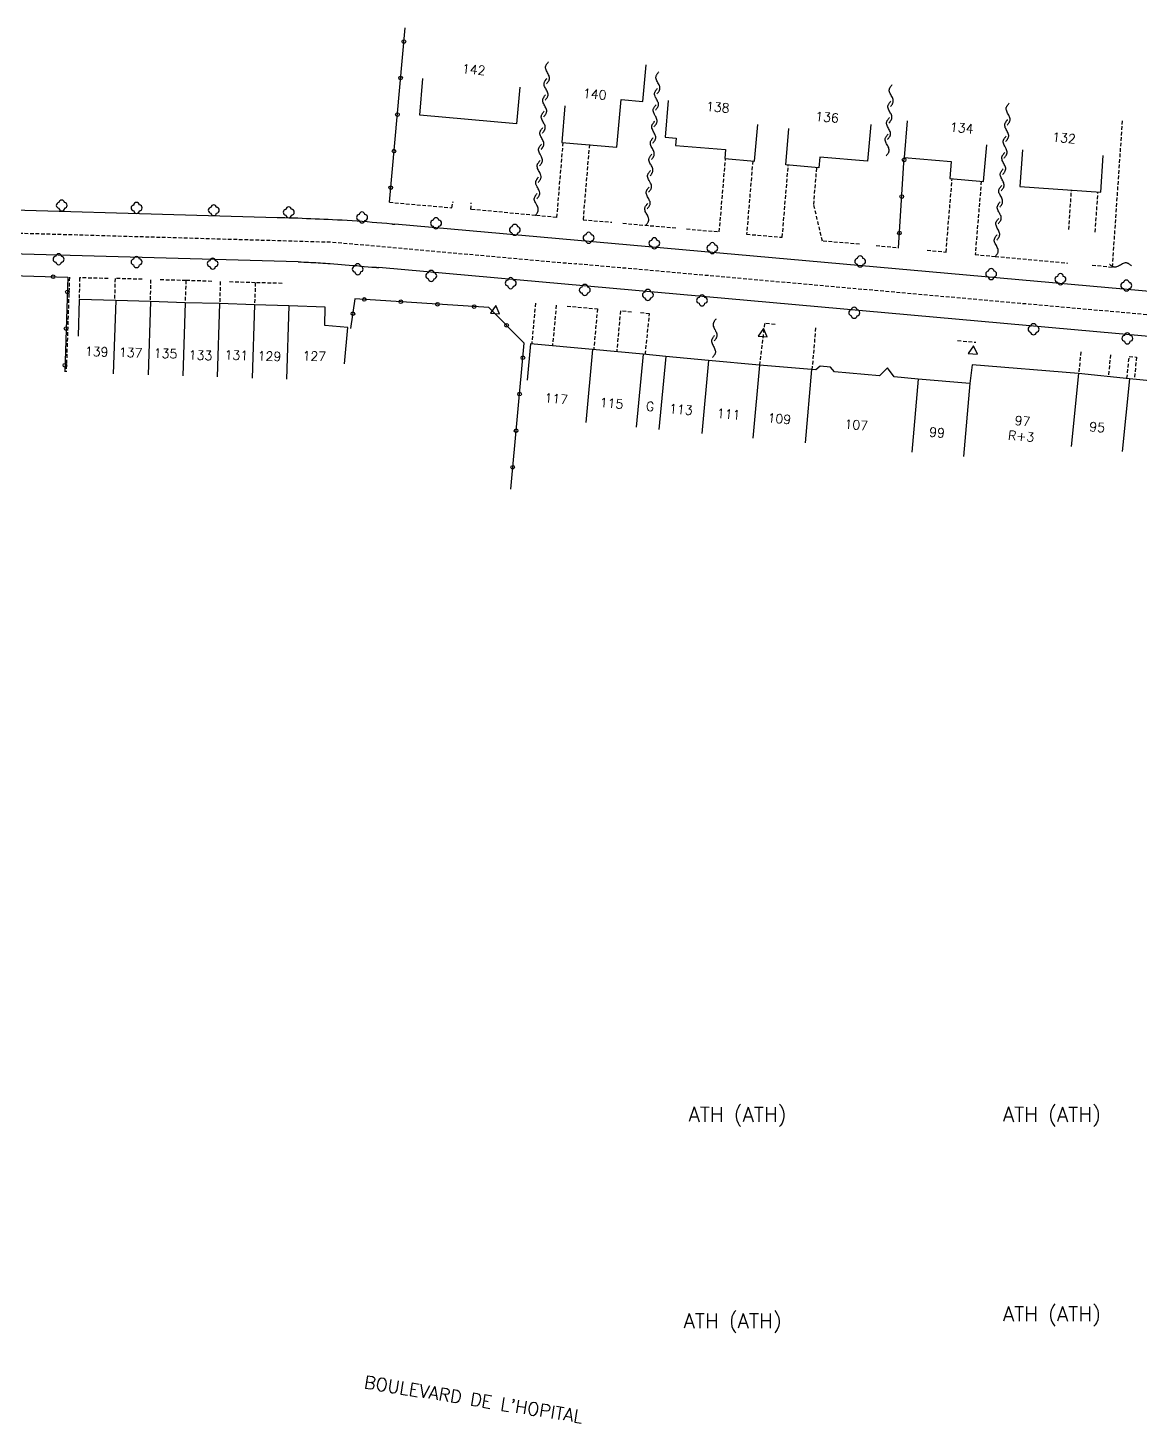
# Model space of a CAD drawing. Header units: millimetres. Extents: x 107999 to 109001, y 146999 to 148001.
# Drawn here: x 108382.6 to 108534.2, y 147221.5 to 147411.7 of the extents above; entities that cross this region are included whole.
import ezdxf
from ezdxf.enums import TextEntityAlignment as Align

# ---------------------------------------------------------------- set-up
doc = ezdxf.new("R2010")
doc.units = ezdxf.units.MM
doc.linetypes.add('DASHED', pattern=[0.75, 0.5, -0.25])
for name, color, linetype in [('W0001', 6, 'DASHED'), ('W0008', 7, 'CONTINUOUS'), ('W0100', 7, 'CONTINUOUS'), ('W0112', 1, 'DASHED'), ('W0300', 7, 'CONTINUOUS'), ('W0310', 3, 'CONTINUOUS'), ('W0322', 7, 'CONTINUOUS'), ('W0473', 7, 'CONTINUOUS'), ('W0980', 7, 'CONTINUOUS'), ('W0989', 7, 'CONTINUOUS'), ('W0991', 7, 'CONTINUOUS'), ('W1102', 7, 'CONTINUOUS')]:
    doc.layers.add(name, color=color, linetype=linetype)
doc.styles.get("Standard").update_dxf_attribs({"font": 'romans.shx', "width": 0.85})

msp = doc.modelspace()

# ---------------------------------------------------------------- linework, layer by layer
at = {"layer": 'W0001'}
for points in [[(108236.44, 147406.72), (108244.12, 147399.03), (108249.93, 147394.34), (108254.37, 147391.34), (108258.81, 147389.13), (108263.51, 147387.59), (108268.03, 147386.92), (108271.1, 147386.92), (108366.37, 147384.17), (108424.12, 147382.52), (108457.26, 147379.55)], [(108999.04, 147346.69), (108659.12, 147361.55), (108457.26, 147379.55)]]:
    msp.add_lwpolyline(points, dxfattribs=at)
at = {"layer": 'W0008'}
for points in [[(108271.19, 147390.08), (108366.46, 147387.33), (108416.56, 147385.89)], [(108416.56, 147385.89), (108416.6, 147385.89), (108416.63, 147385.89), (108416.68, 147385.89), (108416.72, 147385.89), (108416.75, 147385.89), (108416.79, 147385.89), (108416.83, 147385.88), (108416.87, 147385.88), (108416.9, 147385.88), (108416.94, 147385.88), (108416.97, 147385.88), (108417.01, 147385.88), (108417.61, 147385.86), (108418.19, 147385.84), (108418.79, 147385.81), (108419.37, 147385.8), (108419.97, 147385.77), (108420.55, 147385.75), (108421.15, 147385.72), (108421.73, 147385.7), (108422.33, 147385.67), (108422.91, 147385.66), (108423.51, 147385.63), (108424.09, 147385.59), (108424.77, 147385.56), (108425.44, 147385.53), (108426.12, 147385.5), (108426.79, 147385.45), (108427.47, 147385.41), (108428.14, 147385.36), (108428.82, 147385.31), (108429.49, 147385.25), (108430.16, 147385.2), (108430.83, 147385.14), (108431.51, 147385.08), (108432.17, 147385), (108432.21, 147385), (108432.25, 147385), (108432.28, 147384.98), (108432.32, 147384.98), (108432.36, 147384.98), (108432.4, 147384.98), (108432.43, 147384.97), (108432.47, 147384.97), (108432.51, 147384.97), (108432.54, 147384.97), (108432.58, 147384.95), (108432.62, 147384.95)], [(108632.83, 147367.09), (108457.54, 147382.72), (108432.62, 147384.95)], [(108419.4, 147379.81), (108365.39, 147381.34), (108357.46, 147373.59), (108356.67, 147343.44)], [(108419.4, 147379.81), (108419.44, 147379.81), (108419.47, 147379.81), (108419.51, 147379.81), (108419.55, 147379.81), (108419.58, 147379.81), (108419.62, 147379.81), (108419.66, 147379.8), (108419.7, 147379.8), (108419.74, 147379.8), (108419.77, 147379.8), (108419.81, 147379.8), (108419.85, 147379.8), (108420.18, 147379.78), (108420.51, 147379.77), (108420.83, 147379.77), (108421.16, 147379.75), (108421.5, 147379.73), (108421.83, 147379.72), (108422.15, 147379.7), (108422.47, 147379.67), (108422.8, 147379.66), (108423.13, 147379.64), (108423.46, 147379.61), (108423.79, 147379.59), (108424.3, 147379.56), (108424.82, 147379.52), (108425.33, 147379.47), (108425.85, 147379.42), (108426.37, 147379.38), (108426.89, 147379.34), (108427.4, 147379.3), (108427.92, 147379.25), (108428.44, 147379.2), (108428.95, 147379.16), (108429.47, 147379.11), (108429.98, 147379.08), (108430.02, 147379.08), (108430.05, 147379.08), (108430.09, 147379.06), (108430.13, 147379.06), (108430.17, 147379.06), (108430.2, 147379.06), (108430.24, 147379.06), (108430.28, 147379.06), (108430.32, 147379.05), (108430.35, 147379.05), (108430.39, 147379.05), (108430.43, 147379.05)], [(108632.29, 147360.97), (108430.43, 147379.05)]]:
    msp.add_lwpolyline(points, dxfattribs=at)
at = {"layer": 'W0100'}
for points in [[(108455.77, 147401.09), (108455.35, 147396.11), (108462.89, 147395.47), (108463.31, 147400.45), (108463.44, 147401.95), (108466.43, 147401.7), (108466.85, 147406.69)], [(108449.65, 147403.64), (108449.2, 147398.66), (108435.99, 147399.84), (108436.44, 147404.83)], [(108469.87, 147401.81), (108469.44, 147396.83), (108470.94, 147396.7), (108470.86, 147395.7), (108477.68, 147395.13), (108477.57, 147393.91), (108481.65, 147393.56), (108482.07, 147398.55)], [(108497.48, 147398.53), (108497.06, 147393.55), (108490.54, 147394.09), (108490.42, 147392.64), (108485.9, 147393.03), (108486.31, 147398)], [(108502.47, 147399.03), (108502.06, 147394.06), (108508.46, 147393.52), (108508.26, 147391.17), (108512.87, 147390.78), (108513.29, 147395.77)], [(108518.16, 147395.09), (108517.81, 147390.11), (108528.85, 147389.34), (108529.19, 147394.33)], [(108425.75, 147365.91), (108426.19, 147370.88), (108423.05, 147371.16), (108423.12, 147373.66), (108418.16, 147373.83), (108413.47, 147373.97), (108408.72, 147374.13), (108404.01, 147374.25), (108399.29, 147374.41), (108394.55, 147374.53), (108389.56, 147374.67), (108389.43, 147369.67)], [(108511.33, 147365.8), (108510.99, 147363.22), (108503.97, 147363.83), (108500.69, 147364.13), (108499.79, 147365.38), (108498.7, 147364.28), (108492.55, 147364.83), (108492.02, 147365.47), (108490.61, 147365.58), (108490.02, 147365.08), (108489.41, 147365.13), (108482.31, 147365.75), (108475.38, 147366.36), (108469.57, 147366.91), (108466.47, 147367.23), (108459.57, 147367.86), (108451.09, 147368.66), (108450.63, 147363.67)], [(108546.71, 147362.41), (108539.75, 147363.19), (108532.75, 147363.89), (108525.79, 147364.59), (108511.33, 147365.8)]]:
    msp.add_lwpolyline(points, dxfattribs=at)
at = {"layer": 'W0112'}
for points in [[(108527.66, 147379.38), (108530.44, 147379.11), (108531.81, 147399.06)], [(108455.51, 147396.09), (108454.65, 147385.86), (108451.76, 147386.16), (108442.96, 147386.97), (108443.01, 147387.88)], [(108459.12, 147395.8), (108458.26, 147385.56), (108462.19, 147385.22)], [(108472.37, 147384.31), (108476.84, 147383.92), (108477.69, 147393.89)], [(108481.4, 147393.58), (108480.56, 147383.59), (108485.42, 147383.17), (108486.24, 147393)], [(108495.96, 147382.22), (108490.9, 147382.66), (108489.71, 147387.63), (108490.13, 147392.67)], [(108505.17, 147381.41), (108507.75, 147381.16), (108508.58, 147391.14)], [(108512.55, 147390.81), (108511.72, 147380.8), (108514.47, 147380.55), (108524.3, 147379.66)], [(108524.49, 147384.23), (108524.86, 147389.63)], [(108528.09, 147383.88), (108528.47, 147389.38)], [(108431.87, 147387.95), (108440.37, 147387.19), (108440.54, 147388.06)], [(108463.69, 147385.08), (108470.89, 147384.45)], [(108498.21, 147382.03), (108501.27, 147381.75)], [(108388.23, 147377.72), (108387.8, 147364.81)], [(108393.53, 147377.55), (108389.62, 147377.64), (108389.56, 147374.67)], [(108398.17, 147377.44), (108394.46, 147377.55), (108394.38, 147374.55)], [(108399.31, 147377.39), (108399.23, 147374.41)], [(108407.65, 147377.16), (108404.12, 147377.28), (108404.12, 147377.28), (108400.48, 147377.36)], [(108404.12, 147377.28), (108404.01, 147374.25)], [(108408.8, 147377.13), (108408.72, 147374.13)], [(108417.22, 147376.88), (108413.58, 147376.98), (108413.58, 147376.98), (108409.99, 147377.08)], [(108413.58, 147376.98), (108413.48, 147373.97)], [(108451.77, 147374.17), (108451.26, 147368.64)], [(108454.61, 147373.91), (108454.09, 147368.38)], [(108456.08, 147373.8), (108460.22, 147373.41), (108459.71, 147367.84)], [(108464.88, 147372.97), (108463.36, 147373.13), (108462.85, 147367.56)], [(108466.75, 147367.2), (108467.33, 147372.73), (108465.88, 147372.89)], [(108484.44, 147371.28), (108483.02, 147371.42), (108482.31, 147365.75)], [(108489.97, 147370.81), (108489.47, 147365.11)], [(108509.33, 147369.09), (108511.83, 147368.86)], [(108526.12, 147367.56), (108525.83, 147364.59)], [(108530.17, 147367.16), (108529.88, 147364.19)], [(108532.42, 147363.94), (108532.72, 147366.91), (108533.72, 147366.83), (108533.41, 147363.83)]]:
    msp.add_lwpolyline(points, dxfattribs=at)
at = {"layer": 'W0300'}
for centre, radius, start, end in [((108386.84, 147387.52), 0.393, 96.8428, 263.1572), ((108387.19, 147387.16), 0.4, 184.4846, 355.5154), ((108387.19, 147387.86), 0.393, 6.8428, 173.1572), ((108387.54, 147387.52), 0.393, 275.7106, 84.2894), ((108397.04, 147387.17), 0.393, 95.7106, 264.2894), ((108397.39, 147387.52), 0.401, 6.7098, 173.2902), ((108397.39, 147386.81), 0.393, 186.8428, 353.1572), ((108397.74, 147387.17), 0.409, 276.5819, 83.4181), ((108407.56, 147386.86), 0.393, 96.8428, 263.1572), ((108407.91, 147387.2), 0.393, 6.8428, 173.1572), ((108408.27, 147386.86), 0.393, 275.7106, 84.2894), ((108417.78, 147386.58), 0.393, 95.7106, 264.2894), ((108418.13, 147386.92), 0.401, 6.7098, 173.2902), ((108418.48, 147386.58), 0.409, 276.5819, 83.4181), ((108428.12, 147386.22), 0.401, 6.7098, 173.2902), ((108407.91, 147386.52), 0.401, 186.7098, 353.2902), ((108418.13, 147386.22), 0.393, 186.8428, 353.1572), ((108427.77, 147385.88), 0.393, 95.7106, 264.2894), ((108428.12, 147385.52), 0.393, 186.8428, 353.1572), ((108428.48, 147385.88), 0.409, 276.5819, 83.4181), ((108437.86, 147385.09), 0.393, 96.8428, 263.1572), ((108438.21, 147385.44), 0.401, 6.7098, 173.2902), ((108438.21, 147384.73), 0.401, 186.7098, 353.2902), ((108438.56, 147385.09), 0.409, 276.5819, 83.4181), ((108448.96, 147384.53), 0.393, 6.8428, 173.1572), ((108448.61, 147384.19), 0.393, 96.8428, 263.1572), ((108448.96, 147383.84), 0.401, 186.7098, 353.2902), ((108449.31, 147384.19), 0.393, 275.7106, 84.2894), ((108458.68, 147383.09), 0.408, 95.4923, 264.5077), ((108459.03, 147383.45), 0.401, 6.7098, 173.2902), ((108459.38, 147383.09), 0.393, 276.8428, 83.1572), ((108467.98, 147382.7), 0.401, 6.7098, 173.2902), ((108386.77, 147380.53), 0.401, 6.7098, 173.2902), ((108459.03, 147382.75), 0.393, 186.8428, 353.1572), ((108467.63, 147382.36), 0.393, 96.8428, 263.1572), ((108467.98, 147382), 0.4, 184.4846, 355.5154), ((108468.34, 147382.36), 0.393, 276.8428, 83.1572), ((108475.54, 147381.69), 0.393, 96.8428, 263.1572), ((108475.89, 147381.34), 0.401, 186.7098, 353.2902), ((108475.89, 147382.05), 0.392, 4.5739, 175.4261), ((108476.24, 147381.69), 0.393, 275.7106, 84.2894), ((108386.42, 147380.17), 0.409, 96.5819, 263.4181), ((108386.77, 147379.83), 0.401, 186.7098, 353.2902), ((108387.12, 147380.17), 0.393, 276.8428, 83.1572), ((108397.03, 147379.8), 0.393, 96.8428, 263.1572), ((108397.38, 147379.44), 0.401, 186.7098, 353.2902), ((108397.38, 147380.14), 0.393, 6.8428, 173.1572), ((108397.73, 147379.8), 0.408, 275.4923, 84.5077), ((108407.42, 147379.58), 0.393, 96.8428, 263.1572), ((108407.77, 147379.92), 0.401, 6.7098, 173.2902), ((108407.77, 147379.22), 0.4, 184.4846, 355.5154), ((108408.12, 147379.58), 0.393, 276.8428, 83.1572), ((108427.19, 147378.83), 0.393, 95.7106, 264.2894), ((108427.54, 147379.17), 0.401, 6.7098, 173.2902), ((108427.89, 147378.83), 0.393, 276.8428, 83.1572), ((108495.69, 147379.88), 0.393, 96.8428, 263.1572), ((108496.03, 147380.23), 0.4, 4.4846, 175.5154), ((108496.04, 147379.53), 0.401, 186.7098, 353.2902), ((108496.39, 147379.88), 0.393, 275.7106, 84.2894), ((108427.55, 147378.47), 0.4, 184.4846, 355.5154), ((108437.2, 147377.92), 0.393, 96.8428, 263.1572), ((108437.55, 147378.27), 0.393, 6.8428, 173.1572), ((108437.55, 147377.56), 0.401, 186.7098, 353.2902), ((108437.91, 147377.92), 0.408, 275.4923, 84.5077), ((108448.04, 147376.92), 0.393, 96.8428, 263.1572), ((108448.39, 147377.27), 0.401, 6.7098, 173.2902), ((108448.74, 147376.92), 0.409, 276.5819, 83.4181), ((108513.55, 147378.16), 0.393, 96.8428, 263.1572), ((108513.9, 147377.81), 0.401, 186.7098, 353.2902), ((108513.9, 147378.5), 0.393, 6.8428, 173.1572), ((108514.25, 147378.16), 0.393, 275.7106, 84.2894), ((108522.99, 147377.45), 0.393, 96.8428, 263.1572), ((108523.34, 147377.81), 0.4, 4.4846, 175.5154), ((108523.34, 147377.11), 0.401, 186.7098, 353.2902), ((108523.7, 147377.45), 0.393, 275.7106, 83.1572), ((108532.34, 147376.95), 0.393, 6.8428, 173.1572), ((108448.39, 147376.56), 0.401, 186.7098, 353.2902), ((108458.16, 147375.98), 0.408, 95.4923, 264.5077), ((108458.51, 147376.34), 0.401, 6.7098, 173.2902), ((108458.51, 147375.64), 0.393, 186.8428, 353.1572), ((108458.86, 147375.98), 0.393, 276.8428, 83.1572), ((108466.74, 147375.31), 0.393, 96.8428, 263.1572), ((108467.09, 147375.66), 0.401, 6.7098, 173.2902), ((108467.45, 147375.31), 0.408, 275.4923, 84.5077), ((108474.48, 147374.91), 0.401, 6.7098, 173.2902), ((108531.98, 147376.59), 0.409, 96.5819, 263.4181), ((108532.34, 147376.25), 0.401, 186.7098, 353.2902), ((108532.69, 147376.59), 0.393, 275.7106, 84.2894), ((108467.09, 147374.95), 0.401, 186.7098, 353.2902), ((108474.12, 147374.56), 0.393, 95.7106, 264.2894), ((108474.48, 147374.2), 0.392, 184.5739, 355.4261), ((108474.83, 147374.56), 0.393, 276.8428, 83.1572), ((108494.88, 147372.88), 0.393, 95.7106, 263.1572), ((108495.23, 147373.22), 0.401, 6.7098, 173.2902), ((108495.59, 147372.88), 0.409, 276.5819, 83.4181), ((108495.23, 147372.52), 0.401, 186.7098, 353.2902), ((108519.68, 147370.98), 0.401, 6.7098, 173.2902), ((108519.33, 147370.64), 0.393, 96.8428, 263.1572), ((108519.68, 147370.28), 0.401, 186.7098, 353.2902), ((108520.03, 147370.64), 0.409, 276.5819, 83.4181), ((108532.11, 147369.39), 0.393, 95.7106, 264.2894), ((108532.46, 147369.73), 0.401, 6.7098, 173.2902), ((108532.81, 147369.39), 0.409, 276.5819, 83.4181), ((108532.46, 147369.03), 0.393, 186.8428, 353.1572)]:
    msp.add_arc(centre, radius, start, end, dxfattribs=at)
at = {"layer": 'W0310'}
for points in [[(108453.29, 147404.09), (108453.33, 147404.16), (108453.38, 147404.22), (108453.43, 147404.27), (108453.47, 147404.33), (108453.51, 147404.39), (108453.54, 147404.45), (108453.58, 147404.5), (108453.62, 147404.56), (108453.64, 147404.62), (108453.66, 147404.69), (108453.68, 147404.75), (108453.69, 147404.81), (108453.69, 147404.94), (108453.66, 147405.08), (108453.62, 147405.2), (108453.56, 147405.33), (108453.49, 147405.47), (108453.42, 147405.59), (108453.35, 147405.73), (108453.28, 147405.86), (108453.22, 147405.98), (108453.18, 147406.12), (108453.15, 147406.25), (108453.15, 147406.38), (108453.15, 147406.44), (108453.17, 147406.5), (108453.19, 147406.56), (108453.22, 147406.62), (108453.25, 147406.69), (108453.29, 147406.73), (108453.32, 147406.8), (108453.37, 147406.86), (108453.4, 147406.92), (108453.45, 147406.97), (108453.5, 147407.03), (108453.54, 147407.09)], [(108468.35, 147402.73), (108468.4, 147402.8), (108468.44, 147402.86), (108468.49, 147402.91), (108468.53, 147402.97), (108468.58, 147403.03), (108468.62, 147403.09), (108468.65, 147403.14), (108468.68, 147403.2), (108468.7, 147403.27), (108468.72, 147403.33), (108468.74, 147403.39), (108468.75, 147403.45), (108468.75, 147403.58), (108468.72, 147403.72), (108468.68, 147403.84), (108468.62, 147403.97), (108468.55, 147404.11), (108468.47, 147404.23), (108468.4, 147404.38), (108468.34, 147404.52), (108468.27, 147404.62), (108468.23, 147404.77), (108468.2, 147404.89), (108468.2, 147405.02), (108468.21, 147405.08), (108468.22, 147405.14), (108468.25, 147405.2), (108468.27, 147405.27), (108468.3, 147405.33), (108468.33, 147405.38), (108468.37, 147405.44), (108468.42, 147405.5), (108468.46, 147405.56), (108468.51, 147405.61), (108468.55, 147405.67), (108468.6, 147405.73)], [(108453.1, 147401.86), (108453.15, 147401.92), (108453.19, 147401.98), (108453.24, 147402.03), (108453.28, 147402.09), (108453.33, 147402.16), (108453.37, 147402.22), (108453.4, 147402.27), (108453.43, 147402.33), (108453.45, 147402.39), (108453.47, 147402.45), (108453.49, 147402.52), (108453.5, 147402.58), (108453.5, 147402.7), (108453.47, 147402.84), (108453.43, 147402.97), (108453.37, 147403.09), (108453.3, 147403.22), (108453.23, 147403.36), (108453.15, 147403.48), (108453.08, 147403.61), (108453.02, 147403.75), (108452.98, 147403.88), (108452.95, 147404), (108452.95, 147404.12), (108452.96, 147404.19), (108452.97, 147404.25), (108453, 147404.31), (108453.02, 147404.38), (108453.05, 147404.44), (108453.08, 147404.48), (108453.12, 147404.55), (108453.17, 147404.61), (108453.21, 147404.67), (108453.26, 147404.72), (108453.3, 147404.78), (108453.35, 147404.84)], [(108500.16, 147400.98), (108500.21, 147401.05), (108500.26, 147401.11), (108500.3, 147401.16), (108500.34, 147401.22), (108500.39, 147401.28), (108500.43, 147401.34), (108500.46, 147401.39), (108500.49, 147401.45), (108500.51, 147401.52), (108500.54, 147401.58), (108500.55, 147401.64), (108500.56, 147401.7), (108500.56, 147401.83), (108500.54, 147401.97), (108500.49, 147402.09), (108500.44, 147402.22), (108500.37, 147402.36), (108500.29, 147402.48), (108500.22, 147402.63), (108500.15, 147402.77), (108500.08, 147402.88), (108500.04, 147403.02), (108500.01, 147403.14), (108500.01, 147403.27), (108500.02, 147403.33), (108500.04, 147403.39), (108500.06, 147403.45), (108500.08, 147403.52), (108500.12, 147403.58), (108500.15, 147403.62), (108500.19, 147403.69), (108500.23, 147403.75), (108500.27, 147403.81), (108500.32, 147403.86), (108500.37, 147403.92), (108500.41, 147403.98)], [(108452.9, 147399.61), (108452.95, 147399.67), (108453, 147399.72), (108453.04, 147399.78), (108453.08, 147399.84), (108453.13, 147399.91), (108453.17, 147399.97), (108453.21, 147400.02), (108453.24, 147400.08), (108453.26, 147400.14), (108453.29, 147400.2), (108453.3, 147400.27), (108453.31, 147400.33), (108453.31, 147400.45), (108453.28, 147400.58), (108453.24, 147400.72), (108453.18, 147400.84), (108453.11, 147400.97), (108453.04, 147401.11), (108452.97, 147401.23), (108452.9, 147401.38), (108452.83, 147401.5), (108452.79, 147401.64), (108452.76, 147401.77), (108452.76, 147401.89), (108452.77, 147401.95), (108452.79, 147402.02), (108452.81, 147402.08), (108452.83, 147402.14), (108452.87, 147402.2), (108452.9, 147402.25), (108452.94, 147402.31), (108452.98, 147402.38), (108453.02, 147402.44), (108453.07, 147402.48), (108453.12, 147402.55), (108453.16, 147402.61)], [(108468.15, 147400.5), (108468.2, 147400.56), (108468.25, 147400.63), (108468.29, 147400.67), (108468.33, 147400.73), (108468.38, 147400.8), (108468.42, 147400.86), (108468.45, 147400.91), (108468.48, 147400.97), (108468.51, 147401.03), (108468.53, 147401.09), (108468.54, 147401.16), (108468.55, 147401.22), (108468.55, 147401.34), (108468.53, 147401.48), (108468.48, 147401.61), (108468.43, 147401.73), (108468.36, 147401.86), (108468.29, 147402), (108468.22, 147402.13), (108468.15, 147402.25), (108468.08, 147402.39), (108468.04, 147402.52), (108468.01, 147402.64), (108468.01, 147402.77), (108468.02, 147402.83), (108468.04, 147402.89), (108468.06, 147402.95), (108468.08, 147403.02), (108468.12, 147403.08), (108468.15, 147403.13), (108468.19, 147403.19), (108468.23, 147403.25), (108468.27, 147403.31), (108468.32, 147403.36), (108468.37, 147403.42), (108468.41, 147403.48)], [(108452.72, 147397.38), (108452.76, 147397.44), (108452.81, 147397.5), (108452.86, 147397.55), (108452.9, 147397.61), (108452.94, 147397.67), (108452.98, 147397.73), (108453.01, 147397.78), (108453.04, 147397.84), (108453.07, 147397.91), (108453.09, 147397.97), (108453.11, 147398.03), (108453.12, 147398.09), (108453.12, 147398.22), (108453.09, 147398.36), (108453.04, 147398.48), (108452.98, 147398.61), (108452.92, 147398.73), (108452.84, 147398.88), (108452.77, 147399), (108452.7, 147399.13), (108452.64, 147399.27), (108452.6, 147399.39), (108452.57, 147399.52), (108452.57, 147399.64), (108452.58, 147399.7), (108452.59, 147399.77), (108452.62, 147399.83), (108452.64, 147399.89), (108452.67, 147399.95), (108452.71, 147400), (108452.75, 147400.06), (108452.79, 147400.13), (108452.83, 147400.19), (108452.88, 147400.23), (108452.93, 147400.3), (108452.97, 147400.36)], [(108467.97, 147398.25), (108468.01, 147398.31), (108468.06, 147398.38), (108468.11, 147398.42), (108468.15, 147398.48), (108468.19, 147398.55), (108468.23, 147398.61), (108468.26, 147398.66), (108468.29, 147398.72), (108468.32, 147398.78), (108468.34, 147398.84), (108468.36, 147398.91), (108468.37, 147398.97), (108468.37, 147399.09), (108468.34, 147399.23), (108468.29, 147399.36), (108468.24, 147399.48), (108468.17, 147399.63), (108468.09, 147399.75), (108468.02, 147399.89), (108467.96, 147400.03), (108467.89, 147400.14), (108467.85, 147400.28), (108467.82, 147400.41), (108467.82, 147400.53), (108467.83, 147400.59), (108467.84, 147400.66), (108467.87, 147400.72), (108467.89, 147400.78), (108467.92, 147400.84), (108467.95, 147400.89), (108467.99, 147400.95), (108468.04, 147401.02), (108468.08, 147401.08), (108468.12, 147401.13), (108468.17, 147401.19), (108468.22, 147401.25)], [(108499.97, 147398.75), (108500.02, 147398.81), (108500.07, 147398.88), (108500.12, 147398.92), (108500.15, 147398.98), (108500.2, 147399.05), (108500.24, 147399.11), (108500.27, 147399.16), (108500.3, 147399.22), (108500.33, 147399.28), (108500.35, 147399.34), (108500.37, 147399.41), (108500.37, 147399.47), (108500.37, 147399.59), (108500.35, 147399.73), (108500.3, 147399.86), (108500.25, 147399.98), (108500.18, 147400.11), (108500.11, 147400.25), (108500.03, 147400.38), (108499.96, 147400.5), (108499.9, 147400.64), (108499.86, 147400.77), (108499.83, 147400.89), (108499.83, 147401.02), (108499.83, 147401.08), (108499.85, 147401.14), (108499.87, 147401.2), (108499.9, 147401.27), (108499.93, 147401.33), (108499.96, 147401.38), (108500, 147401.44), (108500.04, 147401.5), (108500.08, 147401.56), (108500.13, 147401.61), (108500.18, 147401.67), (108500.22, 147401.73)], [(108516.09, 147398.47), (108516.14, 147398.52), (108516.19, 147398.59), (108516.23, 147398.64), (108516.27, 147398.7), (108516.32, 147398.77), (108516.36, 147398.83), (108516.39, 147398.88), (108516.42, 147398.94), (108516.44, 147399), (108516.47, 147399.06), (108516.48, 147399.13), (108516.49, 147399.19), (108516.49, 147399.31), (108516.47, 147399.45), (108516.42, 147399.58), (108516.37, 147399.7), (108516.29, 147399.83), (108516.22, 147399.97), (108516.15, 147400.09), (108516.08, 147400.22), (108516.02, 147400.36), (108515.98, 147400.48), (108515.95, 147400.61), (108515.95, 147400.73), (108515.96, 147400.8), (108515.97, 147400.86), (108516, 147400.92), (108516.02, 147400.98), (108516.05, 147401.05), (108516.09, 147401.09), (108516.13, 147401.16), (108516.17, 147401.22), (108516.22, 147401.28), (108516.26, 147401.33), (108516.31, 147401.39), (108516.36, 147401.45)], [(108452.53, 147395.13), (108452.58, 147395.19), (108452.62, 147395.25), (108452.67, 147395.3), (108452.71, 147395.36), (108452.76, 147395.42), (108452.79, 147395.48), (108452.83, 147395.53), (108452.86, 147395.59), (108452.88, 147395.66), (108452.9, 147395.72), (108452.92, 147395.78), (108452.93, 147395.84), (108452.93, 147395.97), (108452.9, 147396.11), (108452.86, 147396.23), (108452.8, 147396.36), (108452.73, 147396.5), (108452.65, 147396.63), (108452.58, 147396.77), (108452.52, 147396.91), (108452.45, 147397.02), (108452.41, 147397.16), (108452.38, 147397.28), (108452.38, 147397.41), (108452.39, 147397.47), (108452.4, 147397.53), (108452.43, 147397.59), (108452.45, 147397.66), (108452.48, 147397.72), (108452.51, 147397.77), (108452.55, 147397.83), (108452.6, 147397.89), (108452.64, 147397.95), (108452.69, 147398), (108452.73, 147398.06), (108452.78, 147398.13)], [(108467.77, 147396.02), (108467.82, 147396.08), (108467.87, 147396.13), (108467.91, 147396.19), (108467.95, 147396.25), (108468, 147396.31), (108468.04, 147396.38), (108468.08, 147396.42), (108468.11, 147396.48), (108468.13, 147396.55), (108468.15, 147396.61), (108468.17, 147396.67), (108468.18, 147396.73), (108468.18, 147396.86), (108468.15, 147396.98), (108468.11, 147397.11), (108468.04, 147397.25), (108467.97, 147397.38), (108467.9, 147397.5), (108467.83, 147397.64), (108467.76, 147397.77), (108467.71, 147397.91), (108467.66, 147398.03), (108467.63, 147398.16), (108467.63, 147398.28), (108467.64, 147398.34), (108467.65, 147398.41), (108467.68, 147398.47), (108467.7, 147398.53), (108467.73, 147398.59), (108467.76, 147398.64), (108467.8, 147398.7), (108467.85, 147398.77), (108467.89, 147398.83), (108467.94, 147398.88), (108467.98, 147398.94), (108468.03, 147399)], [(108499.79, 147396.5), (108499.83, 147396.56), (108499.88, 147396.63), (108499.93, 147396.67), (108499.97, 147396.73), (108500.01, 147396.8), (108500.05, 147396.86), (108500.08, 147396.91), (108500.12, 147396.97), (108500.14, 147397.03), (108500.16, 147397.09), (108500.18, 147397.16), (108500.19, 147397.22), (108500.19, 147397.34), (108500.16, 147397.48), (108500.12, 147397.61), (108500.06, 147397.73), (108499.99, 147397.88), (108499.92, 147398), (108499.84, 147398.14), (108499.78, 147398.28), (108499.71, 147398.39), (108499.67, 147398.53), (108499.64, 147398.66), (108499.64, 147398.78), (108499.65, 147398.84), (108499.66, 147398.91), (108499.69, 147398.97), (108499.71, 147399.03), (108499.74, 147399.09), (108499.77, 147399.14), (108499.81, 147399.2), (108499.86, 147399.27), (108499.9, 147399.33), (108499.94, 147399.38), (108499.99, 147399.44), (108500.04, 147399.5)], [(108515.89, 147396.23), (108515.94, 147396.3), (108515.97, 147396.34), (108516.02, 147396.41), (108516.07, 147396.47), (108516.11, 147396.52), (108516.15, 147396.58), (108516.19, 147396.64), (108516.22, 147396.7), (108516.24, 147396.75), (108516.26, 147396.81), (108516.28, 147396.88), (108516.29, 147396.94), (108516.29, 147397.06), (108516.26, 147397.2), (108516.22, 147397.33), (108516.16, 147397.45), (108516.1, 147397.59), (108516.03, 147397.72), (108515.96, 147397.86), (108515.89, 147397.98), (108515.83, 147398.11), (108515.79, 147398.25), (108515.76, 147398.38), (108515.76, 147398.5), (108515.76, 147398.56), (108515.78, 147398.63), (108515.8, 147398.69), (108515.83, 147398.75), (108515.86, 147398.81), (108515.9, 147398.86), (108515.93, 147398.92), (108515.97, 147398.98), (108516.01, 147399.05), (108516.06, 147399.09), (108516.11, 147399.16), (108516.15, 147399.22)], [(108467.58, 147393.77), (108467.63, 147393.83), (108467.68, 147393.89), (108467.72, 147393.95), (108467.77, 147394.02), (108467.81, 147394.06), (108467.85, 147394.13), (108467.88, 147394.19), (108467.91, 147394.25), (108467.94, 147394.31), (108467.96, 147394.38), (108467.97, 147394.44), (108467.98, 147394.5), (108467.97, 147394.63), (108467.95, 147394.75), (108467.9, 147394.88), (108467.85, 147395.02), (108467.78, 147395.14), (108467.71, 147395.28), (108467.63, 147395.41), (108467.57, 147395.53), (108467.51, 147395.67), (108467.47, 147395.8), (108467.44, 147395.92), (108467.44, 147396.05), (108467.44, 147396.11), (108467.46, 147396.17), (108467.48, 147396.23), (108467.51, 147396.3), (108467.54, 147396.36), (108467.58, 147396.41), (108467.62, 147396.47), (108467.65, 147396.53), (108467.7, 147396.59), (108467.75, 147396.64), (108467.79, 147396.7), (108467.84, 147396.77)], [(108499.6, 147394.27), (108499.65, 147394.33), (108499.69, 147394.39), (108499.74, 147394.44), (108499.78, 147394.5), (108499.83, 147394.56), (108499.87, 147394.63), (108499.9, 147394.67), (108499.93, 147394.73), (108499.95, 147394.8), (108499.97, 147394.86), (108499.99, 147394.92), (108500, 147394.98), (108500, 147395.11), (108499.97, 147395.25), (108499.93, 147395.38), (108499.87, 147395.5), (108499.8, 147395.63), (108499.73, 147395.77), (108499.65, 147395.89), (108499.58, 147396.02), (108499.52, 147396.16), (108499.48, 147396.28), (108499.45, 147396.41), (108499.45, 147396.53), (108499.46, 147396.59), (108499.47, 147396.66), (108499.5, 147396.72), (108499.52, 147396.78), (108499.55, 147396.84), (108499.58, 147396.89), (108499.62, 147396.95), (108499.67, 147397.02), (108499.71, 147397.08), (108499.76, 147397.13), (108499.8, 147397.19), (108499.85, 147397.25)], [(108515.69, 147393.98), (108515.73, 147394.03), (108515.78, 147394.11), (108515.83, 147394.16), (108515.87, 147394.22), (108515.91, 147394.28), (108515.95, 147394.34), (108515.98, 147394.39), (108516.01, 147394.45), (108516.04, 147394.52), (108516.06, 147394.58), (108516.08, 147394.64), (108516.08, 147394.7), (108516.08, 147394.83), (108516.06, 147394.95), (108516.01, 147395.09), (108515.96, 147395.22), (108515.9, 147395.34), (108515.83, 147395.48), (108515.75, 147395.61), (108515.69, 147395.75), (108515.62, 147395.88), (108515.58, 147396), (108515.55, 147396.13), (108515.55, 147396.25), (108515.56, 147396.31), (108515.58, 147396.38), (108515.6, 147396.44), (108515.62, 147396.5), (108515.65, 147396.56), (108515.69, 147396.61), (108515.72, 147396.67), (108515.77, 147396.73), (108515.81, 147396.8), (108515.86, 147396.84), (108515.9, 147396.91), (108515.95, 147396.97)], [(108452.33, 147392.89), (108452.38, 147392.95), (108452.43, 147393.02), (108452.47, 147393.06), (108452.51, 147393.13), (108452.56, 147393.19), (108452.6, 147393.25), (108452.63, 147393.3), (108452.66, 147393.36), (108452.69, 147393.42), (108452.71, 147393.48), (108452.72, 147393.55), (108452.73, 147393.61), (108452.73, 147393.73), (108452.71, 147393.88), (108452.66, 147394), (108452.61, 147394.13), (108452.54, 147394.25), (108452.47, 147394.39), (108452.4, 147394.52), (108452.33, 147394.64), (108452.26, 147394.78), (108452.22, 147394.91), (108452.19, 147395.03), (108452.19, 147395.16), (108452.2, 147395.22), (108452.22, 147395.28), (108452.24, 147395.34), (108452.26, 147395.41), (108452.29, 147395.47), (108452.33, 147395.52), (108452.37, 147395.58), (108452.41, 147395.64), (108452.45, 147395.7), (108452.5, 147395.75), (108452.54, 147395.81), (108452.59, 147395.88)], [(108467.4, 147391.53), (108467.44, 147391.59), (108467.49, 147391.66), (108467.54, 147391.7), (108467.58, 147391.77), (108467.62, 147391.83), (108467.66, 147391.89), (108467.69, 147391.94), (108467.72, 147392), (108467.75, 147392.06), (108467.77, 147392.13), (108467.79, 147392.19), (108467.79, 147392.25), (108467.79, 147392.38), (108467.77, 147392.52), (108467.72, 147392.64), (108467.67, 147392.77), (108467.6, 147392.89), (108467.53, 147393.03), (108467.45, 147393.16), (108467.38, 147393.28), (108467.32, 147393.42), (108467.28, 147393.55), (108467.25, 147393.67), (108467.25, 147393.8), (108467.26, 147393.86), (108467.27, 147393.92), (108467.29, 147393.98), (108467.32, 147394.05), (108467.35, 147394.11), (108467.38, 147394.16), (108467.42, 147394.22), (108467.47, 147394.28), (108467.51, 147394.34), (108467.55, 147394.39), (108467.6, 147394.45), (108467.65, 147394.52)], [(108515.48, 147391.75), (108515.53, 147391.8), (108515.58, 147391.88), (108515.62, 147391.92), (108515.66, 147391.98), (108515.71, 147392.05), (108515.75, 147392.11), (108515.78, 147392.16), (108515.81, 147392.22), (108515.83, 147392.28), (108515.86, 147392.34), (108515.87, 147392.41), (108515.88, 147392.47), (108515.88, 147392.59), (108515.86, 147392.72), (108515.81, 147392.86), (108515.76, 147392.98), (108515.69, 147393.11), (108515.62, 147393.25), (108515.54, 147393.38), (108515.48, 147393.52), (108515.42, 147393.64), (108515.38, 147393.77), (108515.35, 147393.89), (108515.35, 147394.02), (108515.36, 147394.08), (108515.37, 147394.14), (108515.4, 147394.2), (108515.42, 147394.27), (108515.45, 147394.33), (108515.48, 147394.38), (108515.52, 147394.44), (108515.57, 147394.5), (108515.61, 147394.56), (108515.65, 147394.61), (108515.7, 147394.67), (108515.75, 147394.73)], [(108452.15, 147390.64), (108452.19, 147390.7), (108452.24, 147390.77), (108452.29, 147390.81), (108452.33, 147390.88), (108452.37, 147390.94), (108452.41, 147391), (108452.44, 147391.05), (108452.47, 147391.11), (108452.5, 147391.17), (108452.52, 147391.23), (108452.54, 147391.3), (108452.54, 147391.36), (108452.54, 147391.48), (108452.52, 147391.63), (108452.47, 147391.75), (108452.42, 147391.88), (108452.35, 147392.02), (108452.27, 147392.14), (108452.2, 147392.28), (108452.14, 147392.42), (108452.07, 147392.53), (108452.03, 147392.67), (108452, 147392.8), (108452, 147392.92), (108452.01, 147392.98), (108452.02, 147393.05), (108452.04, 147393.11), (108452.07, 147393.17), (108452.1, 147393.23), (108452.13, 147393.28), (108452.17, 147393.34), (108452.22, 147393.41), (108452.26, 147393.47), (108452.3, 147393.52), (108452.35, 147393.58), (108452.4, 147393.64)], [(108467.2, 147389.3), (108467.25, 147389.36), (108467.29, 147389.42), (108467.34, 147389.47), (108467.38, 147389.53), (108467.43, 147389.59), (108467.47, 147389.66), (108467.5, 147389.7), (108467.53, 147389.77), (108467.55, 147389.83), (108467.58, 147389.89), (108467.59, 147389.95), (108467.6, 147390.02), (108467.6, 147390.14), (108467.58, 147390.28), (108467.53, 147390.41), (108467.47, 147390.53), (108467.4, 147390.66), (108467.33, 147390.8), (108467.26, 147390.92), (108467.19, 147391.05), (108467.13, 147391.19), (108467.09, 147391.31), (108467.06, 147391.44), (108467.06, 147391.56), (108467.07, 147391.63), (108467.08, 147391.69), (108467.11, 147391.75), (108467.13, 147391.81), (108467.16, 147391.88), (108467.19, 147391.92), (108467.23, 147391.98), (108467.28, 147392.05), (108467.32, 147392.11), (108467.37, 147392.16), (108467.41, 147392.22), (108467.46, 147392.28)], [(108515.28, 147389.5), (108515.33, 147389.55), (108515.37, 147389.63), (108515.42, 147389.67), (108515.46, 147389.73), (108515.51, 147389.8), (108515.54, 147389.86), (108515.58, 147389.91), (108515.61, 147389.97), (108515.63, 147390.03), (108515.65, 147390.09), (108515.67, 147390.16), (108515.68, 147390.22), (108515.68, 147390.34), (108515.65, 147390.48), (108515.62, 147390.61), (108515.55, 147390.73), (108515.49, 147390.88), (108515.42, 147391), (108515.34, 147391.14), (108515.27, 147391.27), (108515.22, 147391.39), (108515.17, 147391.53), (108515.15, 147391.66), (108515.15, 147391.78), (108515.15, 147391.84), (108515.17, 147391.91), (108515.19, 147391.97), (108515.22, 147392.03), (108515.25, 147392.09), (108515.29, 147392.14), (108515.32, 147392.2), (108515.37, 147392.27), (108515.4, 147392.33), (108515.45, 147392.38), (108515.5, 147392.44), (108515.54, 147392.5)], [(108451.96, 147388.41), (108452.01, 147388.47), (108452.05, 147388.53), (108452.1, 147388.58), (108452.14, 147388.64), (108452.19, 147388.7), (108452.22, 147388.77), (108452.26, 147388.81), (108452.29, 147388.88), (108452.31, 147388.94), (108452.33, 147389), (108452.35, 147389.06), (108452.36, 147389.13), (108452.36, 147389.25), (108452.33, 147389.39), (108452.29, 147389.52), (108452.23, 147389.64), (108452.16, 147389.77), (108452.09, 147389.91), (108452.01, 147390.03), (108451.94, 147390.16), (108451.88, 147390.3), (108451.84, 147390.42), (108451.81, 147390.55), (108451.81, 147390.67), (108451.82, 147390.73), (108451.83, 147390.8), (108451.86, 147390.86), (108451.88, 147390.92), (108451.91, 147390.98), (108451.94, 147391.03), (108451.98, 147391.09), (108452.03, 147391.16), (108452.07, 147391.22), (108452.12, 147391.27), (108452.16, 147391.33), (108452.21, 147391.39)], [(108451.76, 147386.16), (108451.81, 147386.22), (108451.86, 147386.28), (108451.9, 147386.33), (108451.94, 147386.39), (108451.99, 147386.45), (108452.02, 147386.52), (108452.06, 147386.56), (108452.09, 147386.63), (108452.12, 147386.69), (108452.14, 147386.75), (108452.15, 147386.81), (108452.16, 147386.88), (108452.16, 147387), (108452.14, 147387.14), (108452.09, 147387.27), (108452.04, 147387.39), (108451.97, 147387.53), (108451.9, 147387.66), (108451.83, 147387.8), (108451.76, 147387.92), (108451.69, 147388.05), (108451.65, 147388.19), (108451.62, 147388.31), (108451.62, 147388.44), (108451.63, 147388.5), (108451.65, 147388.56), (108451.67, 147388.63), (108451.69, 147388.69), (108451.72, 147388.75), (108451.76, 147388.8), (108451.79, 147388.86), (108451.84, 147388.92), (108451.88, 147388.98), (108451.93, 147389.03), (108451.97, 147389.09), (108452.02, 147389.16)], [(108467.01, 147387.05), (108467.06, 147387.11), (108467.11, 147387.17), (108467.15, 147387.22), (108467.19, 147387.28), (108467.24, 147387.34), (108467.28, 147387.41), (108467.31, 147387.45), (108467.34, 147387.52), (108467.37, 147387.58), (108467.39, 147387.64), (108467.4, 147387.7), (108467.41, 147387.77), (108467.41, 147387.89), (108467.39, 147388.03), (108467.34, 147388.16), (108467.29, 147388.28), (108467.22, 147388.41), (108467.15, 147388.55), (108467.07, 147388.67), (108467, 147388.8), (108466.94, 147388.94), (108466.9, 147389.06), (108466.87, 147389.19), (108466.87, 147389.31), (108466.87, 147389.38), (108466.89, 147389.44), (108466.91, 147389.5), (108466.94, 147389.56), (108466.97, 147389.63), (108467, 147389.67), (108467.04, 147389.73), (108467.08, 147389.8), (108467.12, 147389.86), (108467.17, 147389.91), (108467.22, 147389.97), (108467.26, 147390.03)], [(108515.08, 147387.27), (108515.12, 147387.31), (108515.17, 147387.39), (108515.22, 147387.44), (108515.26, 147387.5), (108515.3, 147387.56), (108515.34, 147387.63), (108515.37, 147387.67), (108515.4, 147387.73), (108515.43, 147387.8), (108515.45, 147387.86), (108515.47, 147387.92), (108515.47, 147387.98), (108515.47, 147388.11), (108515.45, 147388.23), (108515.4, 147388.38), (108515.35, 147388.5), (108515.29, 147388.63), (108515.22, 147388.77), (108515.14, 147388.89), (108515.08, 147389.03), (108515.01, 147389.16), (108514.97, 147389.28), (108514.94, 147389.41), (108514.94, 147389.53), (108514.95, 147389.59), (108514.97, 147389.66), (108514.99, 147389.72), (108515.01, 147389.78), (108515.04, 147389.84), (108515.08, 147389.89), (108515.12, 147389.95), (108515.16, 147390.02), (108515.2, 147390.08), (108515.25, 147390.13), (108515.29, 147390.19), (108515.34, 147390.25)], [(108466.83, 147384.81), (108466.87, 147384.88), (108466.92, 147384.94), (108466.97, 147384.98), (108467.01, 147385.05), (108467.05, 147385.11), (108467.09, 147385.17), (108467.12, 147385.22), (108467.15, 147385.28), (108467.18, 147385.34), (108467.2, 147385.41), (108467.22, 147385.47), (108467.22, 147385.53), (108467.22, 147385.66), (108467.2, 147385.8), (108467.15, 147385.92), (108467.1, 147386.05), (108467.03, 147386.17), (108466.96, 147386.31), (108466.88, 147386.44), (108466.81, 147386.56), (108466.75, 147386.7), (108466.71, 147386.83), (108466.68, 147386.95), (108466.68, 147387.08), (108466.69, 147387.14), (108466.7, 147387.2), (108466.72, 147387.27), (108466.75, 147387.33), (108466.78, 147387.39), (108466.81, 147387.44), (108466.85, 147387.5), (108466.9, 147387.56), (108466.94, 147387.63), (108466.98, 147387.67), (108467.03, 147387.73), (108467.08, 147387.8)], [(108514.87, 147385.02), (108514.92, 147385.06), (108514.97, 147385.14), (108515.01, 147385.19), (108515.05, 147385.25), (108515.1, 147385.31), (108515.13, 147385.38), (108515.17, 147385.42), (108515.2, 147385.48), (108515.22, 147385.55), (108515.25, 147385.61), (108515.26, 147385.67), (108515.27, 147385.73), (108515.27, 147385.86), (108515.25, 147386), (108515.21, 147386.13), (108515.15, 147386.25), (108515.08, 147386.39), (108515.01, 147386.52), (108514.94, 147386.66), (108514.87, 147386.78), (108514.81, 147386.91), (108514.76, 147387.05), (108514.74, 147387.17), (108514.74, 147387.3), (108514.75, 147387.36), (108514.76, 147387.42), (108514.79, 147387.48), (108514.81, 147387.55), (108514.84, 147387.61), (108514.88, 147387.66), (108514.91, 147387.72), (108514.96, 147387.78), (108515, 147387.84), (108515.04, 147387.89), (108515.09, 147387.95), (108515.14, 147388.02)], [(108514.67, 147382.78), (108514.72, 147382.83), (108514.76, 147382.91), (108514.81, 147382.95), (108514.85, 147383.02), (108514.9, 147383.08), (108514.94, 147383.14), (108514.97, 147383.19), (108515, 147383.25), (108515.02, 147383.31), (108515.04, 147383.38), (108515.06, 147383.44), (108515.07, 147383.5), (108515.07, 147383.63), (108515.04, 147383.75), (108515, 147383.89), (108514.94, 147384.02), (108514.88, 147384.14), (108514.81, 147384.28), (108514.73, 147384.41), (108514.67, 147384.55), (108514.61, 147384.67), (108514.57, 147384.8), (108514.54, 147384.92), (108514.54, 147385.05), (108514.54, 147385.11), (108514.56, 147385.17), (108514.58, 147385.23), (108514.61, 147385.3), (108514.64, 147385.36), (108514.67, 147385.41), (108514.71, 147385.47), (108514.76, 147385.53), (108514.79, 147385.59), (108514.84, 147385.64), (108514.89, 147385.7), (108514.94, 147385.77)], [(108514.47, 147380.55), (108514.51, 147380.61), (108514.55, 147380.66), (108514.6, 147380.72), (108514.65, 147380.78), (108514.69, 147380.83), (108514.72, 147380.89), (108514.76, 147380.95), (108514.79, 147381.02), (108514.82, 147381.06), (108514.84, 147381.13), (108514.86, 147381.19), (108514.87, 147381.25), (108514.87, 147381.38), (108514.84, 147381.52), (108514.8, 147381.64), (108514.74, 147381.77), (108514.68, 147381.91), (108514.61, 147382.03), (108514.54, 147382.17), (108514.47, 147382.3), (108514.4, 147382.42), (108514.37, 147382.56), (108514.33, 147382.69), (108514.33, 147382.81), (108514.34, 147382.88), (108514.36, 147382.94), (108514.38, 147383), (108514.4, 147383.06), (108514.44, 147383.13), (108514.47, 147383.17), (108514.51, 147383.23), (108514.55, 147383.3), (108514.59, 147383.36), (108514.64, 147383.41), (108514.69, 147383.47), (108514.73, 147383.53)], [(108533.03, 147379.28), (108532.97, 147379.33), (108532.91, 147379.38), (108532.86, 147379.42), (108532.79, 147379.47), (108532.73, 147379.5), (108532.67, 147379.55), (108532.61, 147379.58), (108532.55, 147379.61), (108532.49, 147379.63), (108532.43, 147379.66), (108532.37, 147379.67), (108532.3, 147379.67), (108532.18, 147379.67), (108532.05, 147379.64), (108531.92, 147379.59), (108531.79, 147379.53), (108531.66, 147379.45), (108531.53, 147379.38), (108531.4, 147379.31), (108531.27, 147379.23), (108531.14, 147379.17), (108531.01, 147379.13), (108530.88, 147379.09), (108530.76, 147379.09), (108530.69, 147379.11), (108530.63, 147379.11), (108530.58, 147379.14), (108530.51, 147379.16), (108530.45, 147379.19), (108530.39, 147379.22), (108530.33, 147379.27), (108530.27, 147379.3), (108530.22, 147379.34), (108530.15, 147379.39), (108530.1, 147379.44), (108530.04, 147379.48)], [(108476.39, 147372.02), (108476.34, 147371.95), (108476.29, 147371.91), (108476.25, 147371.84), (108476.2, 147371.78), (108476.16, 147371.72), (108476.12, 147371.66), (108476.09, 147371.61), (108476.06, 147371.55), (108476.04, 147371.48), (108476.01, 147371.42), (108476, 147371.36), (108475.99, 147371.3), (108476, 147371.17), (108476.02, 147371.05), (108476.07, 147370.92), (108476.12, 147370.8), (108476.19, 147370.66), (108476.26, 147370.53), (108476.33, 147370.39), (108476.4, 147370.27), (108476.45, 147370.13), (108476.49, 147370), (108476.52, 147369.88), (108476.52, 147369.75), (108476.51, 147369.69), (108476.5, 147369.63), (108476.47, 147369.56), (108476.45, 147369.5), (108476.42, 147369.44), (108476.39, 147369.39), (108476.35, 147369.33), (108476.3, 147369.27), (108476.26, 147369.2), (108476.22, 147369.16), (108476.17, 147369.09), (108476.12, 147369.03)], [(108476.19, 147369.78), (108476.14, 147369.72), (108476.09, 147369.67), (108476.04, 147369.61), (108476, 147369.55), (108475.96, 147369.48), (108475.93, 147369.42), (108475.89, 147369.38), (108475.86, 147369.31), (108475.83, 147369.25), (108475.81, 147369.19), (108475.79, 147369.13), (108475.79, 147369.06), (108475.79, 147368.94), (108475.82, 147368.81), (108475.86, 147368.69), (108475.92, 147368.55), (108475.98, 147368.42), (108476.06, 147368.28), (108476.13, 147368.16), (108476.19, 147368.02), (108476.25, 147367.89), (108476.29, 147367.75), (108476.32, 147367.63), (108476.32, 147367.5), (108476.31, 147367.44), (108476.29, 147367.38), (108476.27, 147367.31), (108476.25, 147367.25), (108476.22, 147367.19), (108476.18, 147367.14), (108476.15, 147367.08), (108476.1, 147367.02), (108476.06, 147366.95), (108476.01, 147366.91), (108475.97, 147366.84), (108475.92, 147366.78)]]:
    msp.add_lwpolyline(points, dxfattribs=at)
at = {"layer": 'W0322'}
for points in [[(108431.87, 147387.95), (108434, 147411.72)], [(108501.27, 147381.75), (108502.06, 147394.06)], [(108372.55, 147378.2), (108388.02, 147377.72), (108387.59, 147364.81)], [(108448.4, 147348.83), (108450.25, 147368.75), (108445.4, 147373.59), (108427.17, 147374.8), (108426.58, 147370.72)]]:
    msp.add_lwpolyline(points, dxfattribs=at)
for centre in [(108433.84, 147409.86), (108433.39, 147404.89), (108432.95, 147399.91), (108432.49, 147394.92), (108502.04, 147393.72), (108432.05, 147389.94), (108501.72, 147388.73), (108501.4, 147383.75), (108386.02, 147377.78), (108387.96, 147375.72), (108428.44, 147374.7), (108433.43, 147374.38), (108438.41, 147374.05), (108443.41, 147373.72), (108426.88, 147372.75), (108447.83, 147371.17), (108387.79, 147370.72), (108387.62, 147365.72), (108450.06, 147366.75), (108449.6, 147361.78), (108449.14, 147356.8), (108448.67, 147351.81)]:
    msp.add_circle(centre, 0.25, dxfattribs=at)
at = {"layer": 'W0473'}
for points in [[(108446.35, 147373.86), (108445.63, 147372.83), (108446.87, 147372.72), (108446.35, 147373.86)], [(108482.85, 147370.72), (108482.13, 147369.69), (108483.38, 147369.58), (108482.85, 147370.72)], [(108511.51, 147368.36), (108510.78, 147367.34), (108512.03, 147367.23), (108511.51, 147368.36)]]:
    msp.add_lwpolyline(points, dxfattribs=at)
at = {"layer": 'W1102'}
for points in [[(108394.55, 147374.53), (108394.22, 147364.55)], [(108399.29, 147374.41), (108398.95, 147364.41)], [(108404.01, 147374.25), (108403.68, 147364.27)], [(108408.72, 147374.13), (108408.39, 147364.13)], [(108413.47, 147373.97), (108413.13, 147363.97)], [(108418.16, 147373.83), (108417.83, 147363.83)], [(108459.57, 147367.86), (108458.65, 147357.91)], [(108466.47, 147367.23), (108465.51, 147357.28)], [(108469.57, 147366.91), (108468.58, 147356.95)], [(108475.38, 147366.36), (108474.47, 147356.41)], [(108482.31, 147365.75), (108481.43, 147355.78)], [(108489.41, 147365.13), (108488.53, 147355.16)], [(108503.97, 147363.83), (108503.08, 147353.86)], [(108525.79, 147364.59), (108524.81, 147354.64)], [(108532.75, 147363.89), (108531.74, 147353.95)], [(108510.99, 147363.22), (108510.14, 147353.27)]]:
    msp.add_lwpolyline(points, dxfattribs=at)

# ---------------------------------------------------------------- texts
at = {"layer": 'W0980'}
for p in [(108479.31, 147263.44), (108522.17, 147263.44), (108478.65, 147235.3), (108522.17, 147236.22)]:
    msp.add_text('ATH (ATH)', height=2, rotation=359.9912, dxfattribs=at).set_placement(p, align=Align.MIDDLE)
at = {"layer": 'W0989'}
msp.add_text("BOULEVARD DE L'HOPITAL", height=1.75, rotation=350.8719, dxfattribs=at).set_placement((108443.34, 147224.73), align=Align.MIDDLE)
at = {"layer": 'W0991'}
for s, rotation, p in [('142', 355, (108443.37, 147406.04)), ('140', 355, (108459.86, 147402.68)), ('138', 355, (108476.64, 147400.9)), ('136', 355, (108491.53, 147399.54)), ('134', 355, (108509.89, 147398.07)), ('132', 355, (108523.84, 147396.71)), ('139', 358, (108391.95, 147367.58)), ('137', 358, (108396.59, 147367.45)), ('135', 358, (108401.35, 147367.33)), ('133', 358, (108406.12, 147367.09)), ('131', 358, (108411, 147367.09)), ('129', 358, (108415.52, 147366.96)), ('127', 358, (108421.63, 147366.96)), ('117', 355, (108454.61, 147361.16)), ('115', 355, (108462.16, 147360.53)), ('G', 355, (108467.41, 147360.11)), ('113', 355, (108471.6, 147359.69)), ('111', 355, (108478.11, 147359.06)), ('109', 355, (108485.03, 147358.43)), ('107', 355, (108495.52, 147357.59)), ('97', 355, (108518.18, 147358.12)), ('99', 355, (108506.53, 147356.55)), ('R+3', 355, (108518, 147356.04)), ('95', 355, (108528.35, 147357.28))]:
    msp.add_text(s, height=1.25, rotation=rotation, dxfattribs=at).set_placement(p, align=Align.MIDDLE)

doc.saveas('drawing.dxf')
